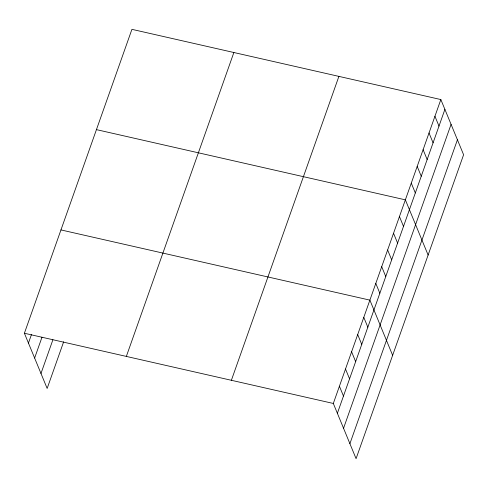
<?xml version="1.0" encoding="UTF-8"?>
<svg xmlns="http://www.w3.org/2000/svg" width="488" height="488" viewBox="0 0 488 488"><rect width="100%" height="100%" fill="white"/><g stroke="black" fill="none" stroke-linecap="round" stroke-linejoin="round"><path stroke-width="0.73" d="M63.653 341.801L47.153 388.442L24.4 333.249L131.925 29.341L440.847 99.558L463.6 154.751L356.075 458.659L333.322 403.46L440.847 99.558M28.45 343.076L31.5 334.463M34.624 358.046L41.986 337.238M40.98 373.472L52.911 339.746M126.343 356.417L233.868 52.515M231.379 380.292L338.904 76.384M337.373 413.287L444.904 109.385M343.546 428.263L451.071 124.355M349.902 443.683L457.427 139.781M96.441 129.631L405.369 199.848L428.116 255.041M60.957 229.921L369.886 300.132L392.633 355.331M24.4 333.249L333.322 403.46M434.936 116.272L438.986 126.099M429.019 132.986L433.076 142.813M423.108 149.7L427.159 159.527M417.191 166.414L421.248 176.247M411.28 183.134L415.331 192.961M399.452 216.562L403.503 226.389M393.541 233.276L397.592 243.103M387.625 249.99L391.675 259.817M381.714 266.704L385.764 276.531M375.797 283.418L379.847 293.245M363.792 317.359L367.842 327.186M357.698 334.579L361.748 344.406M351.604 351.799L355.654 361.626M345.51 369.019L349.56 378.847M339.416 386.24L343.467 396.067"/></g></svg>
